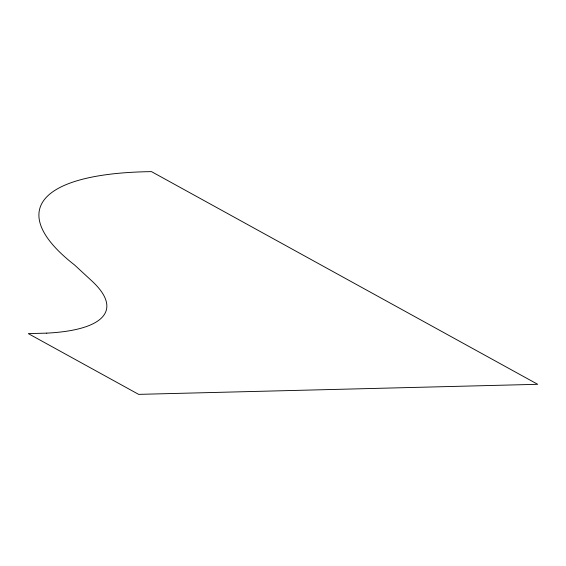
<?xml version="1.0" encoding="UTF-8"?>
<svg xmlns="http://www.w3.org/2000/svg" width="566" height="566" viewBox="0 0 566 566"><rect width="100%" height="100%" fill="white"/><g stroke="black" fill="none" stroke-linecap="round" stroke-linejoin="round"><path stroke-width="0.85" d="M46.745 333.141L28.3 333.607L138.642 394.368L537.7 384.307L151.497 171.632A325.195 87.999 13.9 0 0 74.5 264.923L91.076 280.234A205.076 55.496 13.9 0 1 46.745 333.141"/></g></svg>
